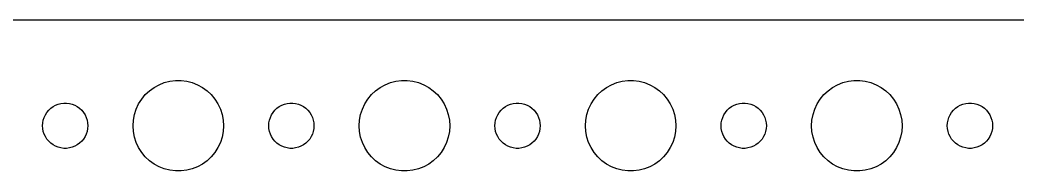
# Model space of a CAD drawing. Header units: metres. Extents: x -134 to 134, y 518 to 1078.
# Drawn here: x -3 to 63.1, y 840 to 850 of the extents above; entities that cross this region are included whole.
import ezdxf

# ---------------------------------------------------------------- set-up
doc = ezdxf.new("R2010")
doc.units = ezdxf.units.M

msp = doc.modelspace()

# ---------------------------------------------------------------- linework, layer by layer
for p, q in [((129.814, 849.99), (-129.814, 849.99)), ((6.22266, 845.714), (6.57294, 845.853)), ((6.57294, 845.853), (6.93785, 845.947)), ((6.93785, 845.947), (7.31161, 845.994)), ((7.31161, 845.994), (7.68837, 845.994)), ((7.68837, 845.994), (8.06213, 845.947)), ((8.06213, 845.947), (8.42705, 845.853)), ((8.42705, 845.853), (8.77733, 845.714)), ((21.2227, 845.714), (21.5729, 845.853)), ((21.5729, 845.853), (21.9379, 845.947)), ((21.9379, 845.947), (22.3116, 845.994)), ((22.3116, 845.994), (22.6884, 845.994)), ((22.6884, 845.994), (23.0621, 845.947)), ((23.0621, 845.947), (23.427, 845.853)), ((23.427, 845.853), (23.7773, 845.714)), ((36.2227, 845.714), (36.5729, 845.853)), ((36.5729, 845.853), (36.9379, 845.947)), ((36.9379, 845.947), (37.3116, 845.994)), ((37.3116, 845.994), (37.6884, 845.994)), ((37.6884, 845.994), (38.0621, 845.947)), ((38.0621, 845.947), (38.427, 845.853)), ((38.427, 845.853), (38.7773, 845.714)), ((51.2227, 845.714), (51.5729, 845.853)), ((51.5729, 845.853), (51.9379, 845.947)), ((51.9379, 845.947), (52.3116, 845.994)), ((52.3116, 845.994), (52.6884, 845.994)), ((52.6884, 845.994), (53.0621, 845.947)), ((53.0621, 845.947), (53.427, 845.853)), ((53.427, 845.853), (53.7773, 845.714)), ((5.31308, 845.054), (5.58772, 845.312)), ((5.58772, 845.312), (5.89252, 845.533)), ((5.89252, 845.533), (6.22266, 845.714)), ((8.77733, 845.714), (9.10747, 845.533)), ((9.10747, 845.533), (9.41226, 845.312)), ((9.41226, 845.312), (9.6869, 845.054)), ((20.3131, 845.054), (20.5877, 845.312)), ((20.5877, 845.312), (20.8925, 845.533)), ((20.8925, 845.533), (21.2227, 845.714)), ((23.7773, 845.714), (24.1075, 845.533)), ((24.1075, 845.533), (24.4123, 845.312)), ((24.4123, 845.312), (24.6869, 845.054)), ((35.3131, 845.054), (35.5877, 845.312)), ((35.5877, 845.312), (35.8925, 845.533)), ((35.8925, 845.533), (36.2227, 845.714)), ((38.7773, 845.714), (39.1075, 845.533)), ((39.1075, 845.533), (39.4123, 845.312)), ((39.4123, 845.312), (39.6869, 845.054)), ((50.3131, 845.054), (50.5877, 845.312)), ((50.5877, 845.312), (50.8925, 845.533)), ((50.8925, 845.533), (51.2227, 845.714)), ((53.7773, 845.714), (54.1075, 845.533)), ((54.1075, 845.533), (54.4123, 845.312)), ((54.4123, 845.312), (54.6869, 845.054)), ((-0.63866, 844.357), (-0.46352, 844.427)), ((-0.46352, 844.427), (-0.28107, 844.473)), ((-0.28107, 844.473), (-0.09418, 844.497)), ((-0.09418, 844.497), (0.09418, 844.497)), ((0.09418, 844.497), (0.28107, 844.473)), ((0.28107, 844.473), (0.46352, 844.427)), ((0.46352, 844.427), (0.63866, 844.357)), ((4.71066, 844.104), (4.87108, 844.445)), ((4.87108, 844.445), (5.07294, 844.763)), ((5.07294, 844.763), (5.31308, 845.054)), ((9.6869, 845.054), (9.92705, 844.763)), ((9.92705, 844.763), (10.1289, 844.445)), ((10.1289, 844.445), (10.2893, 844.104)), ((14.3613, 844.357), (14.5365, 844.427)), ((14.5365, 844.427), (14.7189, 844.473)), ((14.7189, 844.473), (14.9058, 844.497)), ((14.9058, 844.497), (15.0942, 844.497)), ((15.0942, 844.497), (15.2811, 844.473)), ((15.2811, 844.473), (15.4635, 844.427)), ((15.4635, 844.427), (15.6387, 844.357)), ((19.7107, 844.104), (19.8711, 844.445)), ((19.8711, 844.445), (20.0729, 844.763)), ((20.0729, 844.763), (20.3131, 845.054)), ((24.6869, 845.054), (24.927, 844.763)), ((24.927, 844.763), (25.1289, 844.445)), ((25.1289, 844.445), (25.2893, 844.104)), ((29.3613, 844.357), (29.5365, 844.427)), ((29.5365, 844.427), (29.7189, 844.473)), ((29.7189, 844.473), (29.9058, 844.497)), ((29.9058, 844.497), (30.0942, 844.497)), ((30.0942, 844.497), (30.2811, 844.473)), ((30.2811, 844.473), (30.4635, 844.427)), ((30.4635, 844.427), (30.6387, 844.357)), ((34.7107, 844.104), (34.8711, 844.445)), ((34.8711, 844.445), (35.0729, 844.763)), ((35.0729, 844.763), (35.3131, 845.054)), ((39.6869, 845.054), (39.927, 844.763)), ((39.927, 844.763), (40.1289, 844.445)), ((40.1289, 844.445), (40.2893, 844.104)), ((44.3613, 844.357), (44.5365, 844.427)), ((44.5365, 844.427), (44.7189, 844.473)), ((44.7189, 844.473), (44.9058, 844.497)), ((44.9058, 844.497), (45.0942, 844.497)), ((45.0942, 844.497), (45.2811, 844.473)), ((45.2811, 844.473), (45.4635, 844.427)), ((45.4635, 844.427), (45.6387, 844.357)), ((49.7107, 844.104), (49.8711, 844.445)), ((49.8711, 844.445), (50.0729, 844.763)), ((50.0729, 844.763), (50.3131, 845.054)), ((54.6869, 845.054), (54.927, 844.763)), ((54.927, 844.763), (55.1289, 844.445)), ((55.1289, 844.445), (55.2893, 844.104)), ((59.3613, 844.357), (59.5365, 844.427)), ((59.5365, 844.427), (59.7189, 844.473)), ((59.7189, 844.473), (59.9058, 844.497)), ((59.9058, 844.497), (60.0942, 844.497)), ((60.0942, 844.497), (60.2811, 844.473)), ((60.2811, 844.473), (60.4635, 844.427)), ((60.4635, 844.427), (60.6387, 844.357)), ((-1.31445, 843.723), (-1.21352, 843.882)), ((-1.21352, 843.882), (-1.09344, 844.027)), ((-1.09344, 844.027), (-0.95613, 844.156)), ((-0.95613, 844.156), (-0.80373, 844.266)), ((-0.80373, 844.266), (-0.63866, 844.357)), ((0.63866, 844.357), (0.80373, 844.266)), ((0.80373, 844.266), (0.95613, 844.156)), ((0.95613, 844.156), (1.09344, 844.027)), ((1.09344, 844.027), (1.21352, 843.882)), ((1.21352, 843.882), (1.31445, 843.723)), ((4.59424, 843.746), (4.71066, 844.104)), ((10.2893, 844.104), (10.4057, 843.746)), ((13.6855, 843.723), (13.7865, 843.882)), ((13.7865, 843.882), (13.9065, 844.027)), ((13.9065, 844.027), (14.0439, 844.156)), ((14.0439, 844.156), (14.1963, 844.266)), ((14.1963, 844.266), (14.3613, 844.357)), ((15.6387, 844.357), (15.8037, 844.266)), ((15.8037, 844.266), (15.9561, 844.156)), ((15.9561, 844.156), (16.0934, 844.027)), ((16.0934, 844.027), (16.2135, 843.882)), ((16.2135, 843.882), (16.3145, 843.723)), ((19.5942, 843.746), (19.7107, 844.104)), ((25.2893, 844.104), (25.4057, 843.746)), ((28.6855, 843.723), (28.7865, 843.882)), ((28.7865, 843.882), (28.9065, 844.027)), ((28.9065, 844.027), (29.0439, 844.156)), ((29.0439, 844.156), (29.1963, 844.266)), ((29.1963, 844.266), (29.3613, 844.357)), ((30.6387, 844.357), (30.8037, 844.266)), ((30.8037, 844.266), (30.9561, 844.156)), ((30.9561, 844.156), (31.0934, 844.027)), ((31.0934, 844.027), (31.2135, 843.882)), ((31.2135, 843.882), (31.3145, 843.723)), ((34.5942, 843.746), (34.7107, 844.104)), ((40.2893, 844.104), (40.4057, 843.746)), ((43.6855, 843.723), (43.7865, 843.882)), ((43.7865, 843.882), (43.9065, 844.027)), ((43.9065, 844.027), (44.0439, 844.156)), ((44.0439, 844.156), (44.1963, 844.266)), ((44.1963, 844.266), (44.3613, 844.357)), ((45.6387, 844.357), (45.8037, 844.266)), ((45.8037, 844.266), (45.9561, 844.156)), ((45.9561, 844.156), (46.0934, 844.027)), ((46.0934, 844.027), (46.2135, 843.882)), ((46.2135, 843.882), (46.3145, 843.723)), ((49.5942, 843.746), (49.7107, 844.104)), ((55.2893, 844.104), (55.4057, 843.746)), ((58.6855, 843.723), (58.7865, 843.882)), ((58.7865, 843.882), (58.9065, 844.027)), ((58.9065, 844.027), (59.0439, 844.156)), ((59.0439, 844.156), (59.1963, 844.266)), ((59.1963, 844.266), (59.3613, 844.357)), ((60.6387, 844.357), (60.8037, 844.266)), ((60.8037, 844.266), (60.9561, 844.156)), ((60.9561, 844.156), (61.0934, 844.027)), ((61.0934, 844.027), (61.2135, 843.882)), ((61.2135, 843.882), (61.3145, 843.723)), ((-1.5, 843), (-1.48816, 843.188)), ((-1.48816, 843.188), (-1.45287, 843.373)), ((-1.45287, 843.373), (-1.39465, 843.552)), ((-1.39465, 843.552), (-1.31445, 843.723)), ((1.31445, 843.723), (1.39465, 843.552)), ((1.39465, 843.552), (1.45287, 843.373)), ((1.45287, 843.373), (1.48816, 843.188)), ((1.48816, 843.188), (1.5, 843)), ((4.5, 843), (4.52365, 843.376)), ((4.52365, 843.376), (4.59424, 843.746)), ((10.4057, 843.746), (10.4763, 843.376)), ((10.4763, 843.376), (10.5, 843)), ((13.5, 843), (13.5118, 843.188)), ((13.5118, 843.188), (13.5471, 843.373)), ((13.5471, 843.373), (13.6053, 843.552)), ((13.6053, 843.552), (13.6855, 843.723)), ((16.3145, 843.723), (16.3947, 843.552)), ((16.3947, 843.552), (16.4529, 843.373)), ((16.4529, 843.373), (16.4882, 843.188)), ((16.4882, 843.188), (16.5, 843)), ((19.5, 843), (19.5237, 843.376)), ((19.5237, 843.376), (19.5942, 843.746)), ((25.4057, 843.746), (25.4763, 843.376)), ((25.4763, 843.376), (25.5, 843)), ((28.5, 843), (28.5118, 843.188)), ((28.5118, 843.188), (28.5471, 843.373)), ((28.5471, 843.373), (28.6053, 843.552)), ((28.6053, 843.552), (28.6855, 843.723)), ((31.3145, 843.723), (31.3947, 843.552)), ((31.3947, 843.552), (31.4529, 843.373)), ((31.4529, 843.373), (31.4882, 843.188)), ((31.4882, 843.188), (31.5, 843)), ((34.5, 843), (34.5237, 843.376)), ((34.5237, 843.376), (34.5942, 843.746)), ((40.4057, 843.746), (40.4763, 843.376)), ((40.4763, 843.376), (40.5, 843)), ((43.5, 843), (43.5118, 843.188)), ((43.5118, 843.188), (43.5471, 843.373)), ((43.5471, 843.373), (43.6053, 843.552)), ((43.6053, 843.552), (43.6855, 843.723)), ((46.3145, 843.723), (46.3947, 843.552)), ((46.3947, 843.552), (46.4529, 843.373)), ((46.4529, 843.373), (46.4882, 843.188)), ((46.4882, 843.188), (46.5, 843)), ((49.5, 843), (49.5237, 843.376)), ((49.5237, 843.376), (49.5942, 843.746)), ((55.4057, 843.746), (55.4763, 843.376)), ((55.4763, 843.376), (55.5, 843)), ((58.5, 843), (58.5118, 843.188)), ((58.5118, 843.188), (58.5471, 843.373)), ((58.5471, 843.373), (58.6053, 843.552)), ((58.6053, 843.552), (58.6855, 843.723)), ((61.3145, 843.723), (61.3947, 843.552)), ((61.3947, 843.552), (61.4529, 843.373)), ((61.4529, 843.373), (61.4882, 843.188)), ((61.4882, 843.188), (61.5, 843)), ((-1.48816, 842.812), (-1.5, 843)), ((-1.45287, 842.627), (-1.48816, 842.812)), ((-1.39465, 842.448), (-1.45287, 842.627)), ((-1.31445, 842.277), (-1.39465, 842.448)), ((1.39465, 842.448), (1.31445, 842.277)), ((1.45287, 842.627), (1.39465, 842.448)), ((1.48816, 842.812), (1.45287, 842.627)), ((1.5, 843), (1.48816, 842.812)), ((4.52365, 842.624), (4.5, 843)), ((4.59424, 842.254), (4.52365, 842.624)), ((10.4763, 842.624), (10.4057, 842.254)), ((10.5, 843), (10.4763, 842.624)), ((13.5118, 842.812), (13.5, 843)), ((13.5471, 842.627), (13.5118, 842.812)), ((13.6053, 842.448), (13.5471, 842.627)), ((13.6855, 842.277), (13.6053, 842.448)), ((16.3947, 842.448), (16.3145, 842.277)), ((16.4529, 842.627), (16.3947, 842.448)), ((16.4882, 842.812), (16.4529, 842.627)), ((16.5, 843), (16.4882, 842.812)), ((19.5237, 842.624), (19.5, 843)), ((19.5942, 842.254), (19.5237, 842.624)), ((25.4763, 842.624), (25.4057, 842.254)), ((25.5, 843), (25.4763, 842.624)), ((28.5118, 842.812), (28.5, 843)), ((28.5471, 842.627), (28.5118, 842.812)), ((28.6053, 842.448), (28.5471, 842.627)), ((28.6855, 842.277), (28.6053, 842.448)), ((31.3947, 842.448), (31.3145, 842.277)), ((31.4529, 842.627), (31.3947, 842.448)), ((31.4882, 842.812), (31.4529, 842.627)), ((31.5, 843), (31.4882, 842.812)), ((34.5237, 842.624), (34.5, 843)), ((34.5942, 842.254), (34.5237, 842.624)), ((40.4763, 842.624), (40.4057, 842.254)), ((40.5, 843), (40.4763, 842.624)), ((43.5118, 842.812), (43.5, 843)), ((43.5471, 842.627), (43.5118, 842.812)), ((43.6053, 842.448), (43.5471, 842.627)), ((43.6855, 842.277), (43.6053, 842.448)), ((46.3947, 842.448), (46.3145, 842.277)), ((46.4529, 842.627), (46.3947, 842.448)), ((46.4882, 842.812), (46.4529, 842.627)), ((46.5, 843), (46.4882, 842.812)), ((49.5237, 842.624), (49.5, 843)), ((49.5942, 842.254), (49.5237, 842.624)), ((55.4763, 842.624), (55.4057, 842.254)), ((55.5, 843), (55.4763, 842.624)), ((58.5118, 842.812), (58.5, 843)), ((58.5471, 842.627), (58.5118, 842.812)), ((58.6053, 842.448), (58.5471, 842.627)), ((58.6855, 842.277), (58.6053, 842.448)), ((61.3947, 842.448), (61.3145, 842.277)), ((61.4529, 842.627), (61.3947, 842.448)), ((61.4882, 842.812), (61.4529, 842.627)), ((61.5, 843), (61.4882, 842.812)), ((-1.21352, 842.118), (-1.31445, 842.277)), ((-1.09344, 841.973), (-1.21352, 842.118)), ((-0.95613, 841.844), (-1.09344, 841.973)), ((-0.80373, 841.734), (-0.95613, 841.844)), ((0.95613, 841.844), (0.80373, 841.734)), ((1.09344, 841.973), (0.95613, 841.844)), ((1.21352, 842.118), (1.09344, 841.973)), ((1.31445, 842.277), (1.21352, 842.118)), ((4.71066, 841.896), (4.59424, 842.254)), ((4.87108, 841.555), (4.71066, 841.896)), ((10.2893, 841.896), (10.1289, 841.555)), ((10.4057, 842.254), (10.2893, 841.896)), ((13.7865, 842.118), (13.6855, 842.277)), ((13.9065, 841.973), (13.7865, 842.118)), ((14.0439, 841.844), (13.9065, 841.973)), ((14.1963, 841.734), (14.0439, 841.844)), ((15.9561, 841.844), (15.8037, 841.734)), ((16.0934, 841.973), (15.9561, 841.844)), ((16.2135, 842.118), (16.0934, 841.973)), ((16.3145, 842.277), (16.2135, 842.118)), ((19.7107, 841.896), (19.5942, 842.254)), ((19.8711, 841.555), (19.7107, 841.896)), ((25.2893, 841.896), (25.1289, 841.555)), ((25.4057, 842.254), (25.2893, 841.896)), ((28.7865, 842.118), (28.6855, 842.277)), ((28.9065, 841.973), (28.7865, 842.118)), ((29.0439, 841.844), (28.9065, 841.973)), ((29.1963, 841.734), (29.0439, 841.844)), ((30.9561, 841.844), (30.8037, 841.734)), ((31.0934, 841.973), (30.9561, 841.844)), ((31.2135, 842.118), (31.0934, 841.973)), ((31.3145, 842.277), (31.2135, 842.118)), ((34.7107, 841.896), (34.5942, 842.254)), ((34.8711, 841.555), (34.7107, 841.896)), ((40.2893, 841.896), (40.1289, 841.555)), ((40.4057, 842.254), (40.2893, 841.896)), ((43.7865, 842.118), (43.6855, 842.277)), ((43.9065, 841.973), (43.7865, 842.118)), ((44.0439, 841.844), (43.9065, 841.973)), ((44.1963, 841.734), (44.0439, 841.844)), ((45.9561, 841.844), (45.8037, 841.734)), ((46.0934, 841.973), (45.9561, 841.844)), ((46.2135, 842.118), (46.0934, 841.973)), ((46.3145, 842.277), (46.2135, 842.118)), ((49.7107, 841.896), (49.5942, 842.254)), ((49.8711, 841.555), (49.7107, 841.896)), ((55.2893, 841.896), (55.1289, 841.555)), ((55.4057, 842.254), (55.2893, 841.896)), ((58.7865, 842.118), (58.6855, 842.277)), ((58.9065, 841.973), (58.7865, 842.118)), ((59.0439, 841.844), (58.9065, 841.973)), ((59.1963, 841.734), (59.0439, 841.844)), ((60.9561, 841.844), (60.8037, 841.734)), ((61.0934, 841.973), (60.9561, 841.844)), ((61.2135, 842.118), (61.0934, 841.973)), ((61.3145, 842.277), (61.2135, 842.118)), ((-0.63866, 841.643), (-0.80373, 841.734)), ((-0.46352, 841.573), (-0.63866, 841.643)), ((-0.28107, 841.527), (-0.46352, 841.573)), ((-0.09418, 841.503), (-0.28107, 841.527)), ((0.09418, 841.503), (-0.09418, 841.503)), ((0.28107, 841.527), (0.09418, 841.503)), ((0.46352, 841.573), (0.28107, 841.527)), ((0.63866, 841.643), (0.46352, 841.573)), ((0.80373, 841.734), (0.63866, 841.643)), ((5.07294, 841.237), (4.87108, 841.555)), ((5.31308, 840.946), (5.07294, 841.237)), ((9.92705, 841.237), (9.6869, 840.946)), ((10.1289, 841.555), (9.92705, 841.237)), ((14.3613, 841.643), (14.1963, 841.734)), ((14.5365, 841.573), (14.3613, 841.643)), ((14.7189, 841.527), (14.5365, 841.573)), ((14.9058, 841.503), (14.7189, 841.527)), ((15.0942, 841.503), (14.9058, 841.503)), ((15.2811, 841.527), (15.0942, 841.503)), ((15.4635, 841.573), (15.2811, 841.527)), ((15.6387, 841.643), (15.4635, 841.573)), ((15.8037, 841.734), (15.6387, 841.643)), ((20.0729, 841.237), (19.8711, 841.555)), ((20.3131, 840.946), (20.0729, 841.237)), ((24.927, 841.237), (24.6869, 840.946)), ((25.1289, 841.555), (24.927, 841.237)), ((29.3613, 841.643), (29.1963, 841.734)), ((29.5365, 841.573), (29.3613, 841.643)), ((29.7189, 841.527), (29.5365, 841.573)), ((29.9058, 841.503), (29.7189, 841.527)), ((30.0942, 841.503), (29.9058, 841.503)), ((30.2811, 841.527), (30.0942, 841.503)), ((30.4635, 841.573), (30.2811, 841.527)), ((30.6387, 841.643), (30.4635, 841.573)), ((30.8037, 841.734), (30.6387, 841.643)), ((35.0729, 841.237), (34.8711, 841.555)), ((35.3131, 840.946), (35.0729, 841.237)), ((39.927, 841.237), (39.6869, 840.946)), ((40.1289, 841.555), (39.927, 841.237)), ((44.3613, 841.643), (44.1963, 841.734)), ((44.5365, 841.573), (44.3613, 841.643)), ((44.7189, 841.527), (44.5365, 841.573)), ((44.9058, 841.503), (44.7189, 841.527)), ((45.0942, 841.503), (44.9058, 841.503)), ((45.2811, 841.527), (45.0942, 841.503)), ((45.4635, 841.573), (45.2811, 841.527)), ((45.6387, 841.643), (45.4635, 841.573)), ((45.8037, 841.734), (45.6387, 841.643)), ((50.0729, 841.237), (49.8711, 841.555)), ((50.3131, 840.946), (50.0729, 841.237)), ((54.927, 841.237), (54.6869, 840.946)), ((55.1289, 841.555), (54.927, 841.237)), ((59.3613, 841.643), (59.1963, 841.734)), ((59.5365, 841.573), (59.3613, 841.643)), ((59.7189, 841.527), (59.5365, 841.573)), ((59.9058, 841.503), (59.7189, 841.527)), ((60.0942, 841.503), (59.9058, 841.503)), ((60.2811, 841.527), (60.0942, 841.503)), ((60.4635, 841.573), (60.2811, 841.527)), ((60.6387, 841.643), (60.4635, 841.573)), ((60.8037, 841.734), (60.6387, 841.643)), ((5.58772, 840.688), (5.31308, 840.946)), ((5.89252, 840.467), (5.58772, 840.688)), ((6.22266, 840.286), (5.89252, 840.467)), ((9.10747, 840.467), (8.77733, 840.286)), ((9.41226, 840.688), (9.10747, 840.467)), ((9.6869, 840.946), (9.41226, 840.688)), ((20.5877, 840.688), (20.3131, 840.946)), ((20.8925, 840.467), (20.5877, 840.688)), ((21.2227, 840.286), (20.8925, 840.467)), ((24.1075, 840.467), (23.7773, 840.286)), ((24.4123, 840.688), (24.1075, 840.467)), ((24.6869, 840.946), (24.4123, 840.688)), ((35.5877, 840.688), (35.3131, 840.946)), ((35.8925, 840.467), (35.5877, 840.688)), ((36.2227, 840.286), (35.8925, 840.467)), ((39.1075, 840.467), (38.7773, 840.286)), ((39.4123, 840.688), (39.1075, 840.467)), ((39.6869, 840.946), (39.4123, 840.688)), ((50.5877, 840.688), (50.3131, 840.946)), ((50.8925, 840.467), (50.5877, 840.688)), ((51.2227, 840.286), (50.8925, 840.467)), ((54.1075, 840.467), (53.7773, 840.286)), ((54.4123, 840.688), (54.1075, 840.467)), ((54.6869, 840.946), (54.4123, 840.688)), ((6.57294, 840.147), (6.22266, 840.286)), ((6.93785, 840.053), (6.57294, 840.147)), ((7.31161, 840.006), (6.93785, 840.053)), ((7.68837, 840.006), (7.31161, 840.006)), ((8.06213, 840.053), (7.68837, 840.006)), ((8.42705, 840.147), (8.06213, 840.053)), ((8.77733, 840.286), (8.42705, 840.147)), ((21.5729, 840.147), (21.2227, 840.286)), ((21.9379, 840.053), (21.5729, 840.147)), ((22.3116, 840.006), (21.9379, 840.053)), ((22.6884, 840.006), (22.3116, 840.006)), ((23.0621, 840.053), (22.6884, 840.006)), ((23.427, 840.147), (23.0621, 840.053)), ((23.7773, 840.286), (23.427, 840.147)), ((36.5729, 840.147), (36.2227, 840.286)), ((36.9379, 840.053), (36.5729, 840.147)), ((37.3116, 840.006), (36.9379, 840.053)), ((37.6884, 840.006), (37.3116, 840.006)), ((38.0621, 840.053), (37.6884, 840.006)), ((38.427, 840.147), (38.0621, 840.053)), ((38.7773, 840.286), (38.427, 840.147)), ((51.5729, 840.147), (51.2227, 840.286)), ((51.9379, 840.053), (51.5729, 840.147)), ((52.3116, 840.006), (51.9379, 840.053)), ((52.6884, 840.006), (52.3116, 840.006)), ((53.0621, 840.053), (52.6884, 840.006)), ((53.427, 840.147), (53.0621, 840.053)), ((53.7773, 840.286), (53.427, 840.147))]:
    msp.add_line(p, q)

doc.saveas('drawing.dxf')
